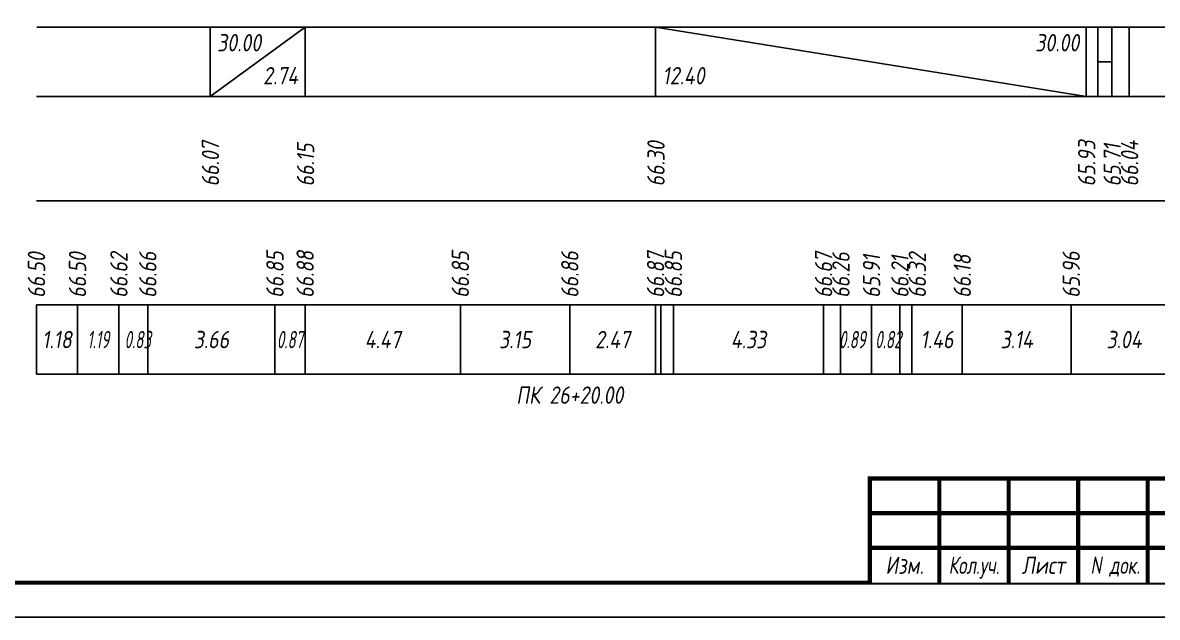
# Model space of a CAD drawing. Extents: x -717 to 1451, y -133302 to 233.
# Drawn here: x 78 to 241.3, y -40588.4 to -40502.8 of the extents above; entities that cross this region are included whole.
import ezdxf
from ezdxf.enums import TextEntityAlignment as Align

# ---------------------------------------------------------------- set-up
doc = ezdxf.new("R2010")
doc.units = 0
for name, color, linetype in [('Зарамочное оформление', 7, 'Continuous'), ('Код_510', 7, 'Continuous'), ('Код_516', 1, 'Continuous'), ('Подписи поперечников', 7, 'Continuous'), ('Таблица', 7, 'Continuous')]:
    doc.layers.add(name, color=color, linetype=linetype)
doc.styles.add('М', font='romand.shx', dxfattribs={"width": 0.8, "oblique": 10, "height": 2.5})

# ---------------------------------------------------------------- blocks, each defined once
blk = doc.blocks.new('Штамп')
at = {"linetype": 'Continuous'}
blk.add_wipeout([(199.95, -411.25), (384.95, -411.25), (384.95, -426.25), (199.95, -426.25)], dxfattribs=at).dxf.layer = 'Зарамочное оформление'
at = {"layer": 'Зарамочное оформление', "linetype": 'Continuous', "lineweight": -3, "const_width": 0.6, "flags": 128}
for points in [[(199.95, -426.25), (199.95, -411.25), (384.95, -411.25)], [(209.95, -411.25), (209.95, -426.25)], [(219.95, -411.25), (219.95, -426.25)], [(229.95, -411.25), (229.95, -426.25)], [(239.95, -411.25), (239.95, -426.25)], [(199.95, -416.25), (264.95, -416.25)], [(199.95, -421.25), (264.95, -421.25)]]:
    blk.add_lwpolyline(points, dxfattribs=at)
at = {"layer": 'Зарамочное оформление', "linetype": 'Continuous', "style": 'М', "oblique": 10}
for s, width, p in [('Изм.', 0.8, (204.95, -423.75)), ('Кол.уч.', 0.7, (214.95, -423.75)), ('Лист', 0.8, (224.95, -423.75)), ('N док.', 0.7, (235.28, -423.75))]:
    blk.add_text(s, height=2.5, dxfattribs=dict(at, width=width)).set_placement(p, align=Align.MIDDLE_CENTER)
blk = doc.blocks.new('шифр')
blk.add_blockref('Штамп', (0, -40217))

msp = doc.modelspace()

# ---------------------------------------------------------------- linework, layer by layer
at = {"flags": 128}
msp.add_lwpolyline([(-30.054, -40588.421), (389.946, -40588.421), (389.946, -40291.421), (-30.054, -40291.421)], close=True, dxfattribs=at)
at = {"const_width": 0.6, "flags": 128}
msp.add_lwpolyline([(-10.054, -40583.421), (384.946, -40583.421), (384.946, -40296.421), (-10.054, -40296.421)], close=True, dxfattribs=at)
at = {"layer": 'Код_510'}
for p, q in [((79.946, -40553.421), (79.946, -40543.421)), ((85.851, -40553.421), (85.851, -40543.421)), ((91.811, -40553.421), (91.811, -40543.421)), ((95.979, -40553.421), (95.979, -40543.421)), ((114.281, -40553.421), (114.281, -40543.421)), ((118.636, -40553.421), (118.636, -40543.421)), ((140.981, -40553.421), (140.981, -40543.421)), ((156.748, -40553.421), (156.748, -40543.421)), ((169.101, -40553.421), (169.101, -40543.421)), ((169.837, -40553.421), (169.837, -40543.421)), ((171.665, -40553.421), (171.665, -40543.421)), ((193.294, -40553.421), (193.294, -40543.421)), ((195.718, -40553.421), (195.718, -40543.421)), ((200.193, -40553.421), (200.193, -40543.421)), ((204.28, -40553.421), (204.28, -40543.421)), ((205.986, -40553.421), (205.986, -40543.421)), ((213.262, -40553.421), (213.262, -40543.421)), ((228.947, -40553.421), (228.947, -40543.421))]:
    msp.add_line(p, q, dxfattribs=at)
at = {"layer": 'Код_516'}
for p, q in [((104.946, -40513.421), (104.946, -40503.421)), ((104.946, -40513.421), (118.636, -40503.421)), ((118.636, -40513.421), (118.636, -40503.421)), ((169.101, -40513.421), (169.101, -40503.421)), ((169.101, -40503.421), (231.121, -40513.421)), ((231.121, -40513.421), (231.121, -40503.421)), ((232.798, -40513.421), (232.798, -40503.421)), ((234.798, -40513.421), (234.798, -40503.421)), ((237.306, -40513.421), (237.306, -40503.421)), ((232.798, -40508.421), (234.798, -40508.421))]:
    msp.add_line(p, q, dxfattribs=at)
at = {"layer": 'Таблица'}
for p, q in [((80, -40503.421), (262.36, -40503.421)), ((79.946, -40513.421), (262.306, -40513.421)), ((79.946, -40528.421), (262.306, -40528.421)), ((79.946, -40543.421), (262.306, -40543.421)), ((79.946, -40553.421), (262.306, -40553.421))]:
    msp.add_line(p, q, dxfattribs=at)

# ---------------------------------------------------------------- texts
at = {"layer": 'Код_510', "style": 'М', "oblique": 10, "width": 0.8}
for s, p in [('66.50', (79.946, -40542.421)), ('66.50', (85.851, -40542.421)), ('66.62', (91.811, -40542.421)), ('66.66', (95.979, -40542.421)), ('66.85', (114.281, -40542.421)), ('66.88', (118.636, -40542.421)), ('66.85', (140.981, -40542.421)), ('66.86', (156.748, -40542.421)), ('66.87', (169.101, -40542.421)), ('66.85', (171.665, -40542.421)), ('66.67', (193.294, -40542.421)), ('66.26', (195.794, -40542.421)), ('65.91', (200.193, -40542.421)), ('66.21', (204.28, -40542.421)), ('66.32', (206.78, -40542.421)), ('66.18', (213.262, -40542.421)), ('65.96', (228.947, -40542.421))]:
    msp.add_text(s, height=2.5, rotation=90, dxfattribs=at).set_placement(p, align=Align.MIDDLE_LEFT)
at = {"layer": 'Код_510', "style": 'М', "oblique": 10}
for s, width, p in [('1.18', 0.8, (82.899, -40548.421)), ('1.19', 0.6, (88.831, -40548.421)), ('0.83', 0.6, (94.525, -40548.421)), ('3.66', 0.8, (105.13, -40548.421)), ('0.87', 0.6, (116.458, -40548.421)), ('4.47', 0.8, (129.808, -40548.421)), ('3.15', 0.8, (148.864, -40548.421)), ('2.47', 0.8, (162.924, -40548.421)), ('4.33', 0.8, (182.48, -40548.421)), ('0.89', 0.6, (197.432, -40548.421)), ('0.82', 0.6, (202.605, -40548.421)), ('1.46', 0.8, (209.624, -40548.421)), ('3.14', 0.8, (221.104, -40548.421)), ('3.04', 0.8, (236.556, -40548.421))]:
    msp.add_text(s, height=2.5, dxfattribs=dict(at, width=width)).set_placement(p, align=Align.MIDDLE_CENTER)
at = {"layer": 'Код_516', "style": 'М', "oblique": 10, "width": 0.8}
msp.add_text('30.00', height=2.5, dxfattribs=at).set_placement((105.946, -40504.421), align=Align.TOP_LEFT)
msp.add_text('30.00', height=2.5, dxfattribs=at).set_placement((230.121, -40504.421), align=Align.TOP_RIGHT)
msp.add_text('2.74', height=2.5, dxfattribs=at).set_placement((117.636, -40512.421), align=Align.BOTTOM_RIGHT)
msp.add_text('12.40', height=2.5, dxfattribs=at).set_placement((170.101, -40512.421), align=Align.BOTTOM_LEFT)
for s, p in [('66.07', (105, -40526.371)), ('66.15', (118.69, -40526.371)), ('66.30', (169.155, -40526.371)), ('65.93', (231.176, -40526.371)), ('65.71', (234.853, -40526.371)), ('66.04', (237.36, -40526.371))]:
    msp.add_text(s, height=2.5, rotation=90, dxfattribs=at).set_placement(p, align=Align.MIDDLE_LEFT)
at = {"layer": 'Подписи поперечников', "style": 'М', "oblique": 10, "width": 0.8}
msp.add_text('ПК 26+20.00', height=2.5, dxfattribs=at).set_placement((156.748, -40558.421), align=Align.BOTTOM_CENTER)

# ---------------------------------------------------------------- next in the draw order: block references
msp.add_blockref('шифр', (0, 59.829))

doc.saveas('drawing.dxf')
